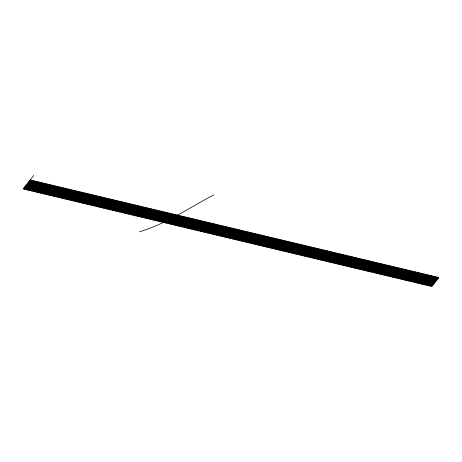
<?xml version="1.0" encoding="UTF-8"?>
<svg xmlns="http://www.w3.org/2000/svg" width="462" height="462" viewBox="0 0 462 462"><rect width="100%" height="100%" fill="white"/><g stroke="black" fill="none" stroke-linecap="round" stroke-linejoin="round"><path stroke-width="0.69" d="M33.697 175.491L23.1 188.946L431.814 286.509L438.9 277.512L30.186 179.949M24.567 189.293L31.647 180.296M26.028 189.645L33.114 180.648M27.495 189.992L34.581 180.994M28.962 190.344L36.042 181.347M30.423 190.69L37.509 181.699M31.89 191.043L38.975 182.045M33.356 191.395L40.437 182.398M34.817 191.742L41.903 182.744M36.284 192.094L43.37 183.096M37.751 192.44L44.831 183.443M39.212 192.793L46.298 183.795M40.679 193.139L47.765 184.142M42.146 193.491L49.226 184.494M43.607 193.838L50.693 184.846M45.074 194.19L52.16 185.193M46.541 194.542L53.621 185.545M48.002 194.889L55.088 185.891M49.469 195.241L56.555 186.244M50.936 195.588L58.016 186.59M52.397 195.94L59.483 186.943M53.863 196.286L60.949 187.289M55.33 196.639L62.41 187.641M56.791 196.985L63.877 187.988M58.258 197.338L65.344 188.34M59.725 197.69L66.805 188.692M61.186 198.036L68.272 189.039M62.653 198.389L69.739 189.391M64.12 198.735L71.2 189.738M65.581 199.087L72.667 190.09M67.048 199.434L74.134 190.436M68.515 199.786L75.595 190.789M69.976 200.133L77.062 191.135M71.443 200.485L78.528 191.487M72.909 200.837L79.99 191.84M74.37 201.184L81.456 192.186M75.837 201.536L82.923 192.538M77.304 201.882L84.384 192.885M78.765 202.235L85.851 193.237M80.232 202.581L87.318 193.584M81.699 202.933L88.779 193.936M83.16 203.28L90.246 194.283M84.627 203.632L91.713 194.635M86.094 203.985L93.174 194.987M87.555 204.331L94.641 195.334M89.022 204.683L96.108 195.686M90.488 205.03L97.569 196.032M91.95 205.382L99.035 196.385M93.416 205.729L100.502 196.731M94.883 206.081L101.963 197.083M96.344 206.427L103.43 197.43M97.811 206.78L104.897 197.782M99.278 207.132L106.358 198.134M100.739 207.478L107.825 198.481M102.206 207.831L109.292 198.833M103.673 208.177L110.753 199.18M105.134 208.529L112.22 199.532M106.601 208.876L113.687 199.879M108.068 209.228L115.148 200.231M109.529 209.575L116.615 200.577M110.995 209.927L118.081 200.93M112.462 210.279L119.543 201.282M113.923 210.626L121.009 201.628M115.39 210.978L122.476 201.981M116.857 211.325L123.937 202.327M118.318 211.677L125.404 202.679M119.785 212.023L126.871 203.026M121.252 212.376L128.332 203.378M122.713 212.722L129.799 203.725M124.18 213.074L131.266 204.077M125.647 213.421L132.727 204.429M127.108 213.773L134.194 204.776M128.575 214.125L135.661 205.128M130.041 214.472L137.122 205.475M131.503 214.824L138.588 205.827M132.969 215.171L140.055 206.173M134.436 215.523L141.516 206.526M135.897 215.87L142.983 206.872M137.364 216.222L144.45 207.224M138.831 216.568L145.911 207.577M140.292 216.921L147.378 207.923M141.759 217.273L148.845 208.275M143.226 217.619L150.312 208.622M144.687 217.972L151.773 208.974M146.154 218.318L153.24 209.321M147.621 218.67L154.706 209.673M149.082 219.017L156.168 210.019M150.548 219.369L157.634 210.372M152.015 219.716L159.101 210.724M153.476 220.068L160.562 211.07M154.943 220.42L162.029 211.423M156.41 220.767L163.496 211.769M157.871 221.119L164.957 212.122M159.338 221.465L166.424 212.468M160.805 221.818L167.891 212.82M162.266 222.164L169.352 213.167M163.733 222.517L170.819 213.519M165.2 222.863L172.286 213.871M166.661 223.215L173.747 214.218M168.128 223.568L175.213 214.57M169.594 223.914L176.68 214.917M171.055 224.266L178.141 215.269M172.522 224.613L179.608 215.615M173.989 224.965L181.075 215.968M175.45 225.312L182.536 216.314M176.917 225.664L184.003 216.666M178.384 226.01L185.47 217.013M179.845 226.363L186.931 217.365M181.312 226.715L188.398 217.718M182.779 227.061L189.865 218.064M184.24 227.414L191.326 218.416M185.707 227.76L192.793 218.763M187.174 228.113L194.259 219.115M188.635 228.459L195.721 219.462M190.101 228.811L197.187 219.814M191.568 229.158L198.654 220.16M193.029 229.51L200.115 220.513M194.496 229.862L201.582 220.865M195.963 230.209L203.049 221.211M197.424 230.561L204.51 221.564M198.891 230.908L205.977 221.91M200.358 231.26L207.444 222.262M201.819 231.606L208.905 222.609M203.286 231.959L210.372 222.961M204.753 232.305L211.839 223.308M206.214 232.657L213.3 223.66M207.681 233.01L214.766 224.012M209.147 233.356L216.233 224.359M210.608 233.708L217.694 224.711M212.075 234.055L219.161 225.058M213.542 234.407L220.628 225.41M215.003 234.754L222.089 225.756M216.47 235.106L223.556 226.109M217.937 235.453L225.023 226.455M219.398 235.805L226.484 226.807M220.865 236.157L227.951 227.16M222.332 236.504L229.418 227.506M223.793 236.856L230.879 227.858M225.26 237.202L232.346 228.205M226.727 237.555L233.812 228.557M228.188 237.901L235.273 228.904M229.654 238.253L236.74 229.256M231.121 238.6L238.207 229.602M232.582 238.952L239.668 229.955M234.049 239.304L241.135 230.307M235.516 239.651L242.602 230.653M236.977 240.003L244.063 231.006M238.444 240.35L245.53 231.352M239.911 240.702L246.997 231.705M241.372 241.048L248.458 232.051M242.839 241.401L249.925 232.403M244.306 241.747L251.392 232.75M245.767 242.1L252.853 233.102M247.234 242.446L254.319 233.454M248.7 242.798L255.786 233.801M250.161 243.151L257.247 234.153M251.628 243.497L258.714 234.5M253.095 243.849L260.181 234.852M254.556 244.196L261.642 235.198M256.023 244.548L263.109 235.551M257.49 244.895L264.576 235.897M258.951 245.247L266.037 236.249M260.418 245.593L267.504 236.602M261.885 245.946L268.971 236.948M263.346 246.298L270.432 237.301M264.813 246.644L271.899 237.647M266.279 246.997L273.365 237.999M267.741 247.343L274.826 238.346M269.207 247.696L276.293 238.698M270.674 248.042L277.76 239.045M272.135 248.394L279.221 239.397M273.602 248.741L280.688 239.749M275.069 249.093L282.155 240.096M276.53 249.445L283.616 240.448M277.997 249.792L285.083 240.794M279.464 250.144L286.55 241.147M280.925 250.491L288.011 241.493M282.392 250.843L289.478 241.845M283.859 251.189L290.945 242.192M285.32 251.542L292.406 242.544M286.787 251.888L293.872 242.897M288.253 252.24L295.339 243.243M289.714 252.593L296.8 243.595M291.181 252.939L298.267 243.942M292.648 253.292L299.734 244.294M294.109 253.638L301.195 244.641M295.576 253.99L302.662 244.993M297.043 254.337L304.129 245.339M298.504 254.689L305.59 245.692M299.971 255.036L307.057 246.038M301.438 255.388L308.524 246.39M302.899 255.74L309.985 246.743M304.366 256.087L311.452 247.089M305.832 256.439L312.918 247.441M307.294 256.785L314.379 247.788M308.76 257.138L315.846 248.14M310.227 257.484L317.313 248.487M311.688 257.836L318.774 248.839M313.155 258.183L320.241 249.185M314.622 258.535L321.708 249.538M316.089 258.887L323.169 249.89M317.55 259.234L324.636 250.237M319.017 259.586L326.103 250.589M320.484 259.933L327.564 250.935M321.945 260.285L329.031 251.288M323.412 260.632L330.497 251.634M324.878 260.984L331.959 251.986M326.339 261.33L333.425 252.333M327.806 261.683L334.892 252.685M329.273 262.035L336.353 253.037M330.734 262.381L337.82 253.384M332.201 262.734L339.287 253.736M333.668 263.08L340.748 254.083M335.129 263.432L342.215 254.435M336.596 263.779L343.682 254.781M338.063 264.131L345.143 255.134M339.524 264.478L346.61 255.48M340.991 264.83L348.077 255.833M342.457 265.182L349.538 256.185M343.919 265.529L351.005 256.531M345.385 265.881L352.471 256.884M346.852 266.228L353.932 257.23M348.313 266.58L355.399 257.582M349.78 266.926L356.866 257.929M351.247 267.279L358.327 258.281M352.708 267.625L359.794 258.628M354.175 267.977L361.261 258.98M355.642 268.33L362.722 259.332M357.103 268.676L364.189 259.679M358.57 269.028L365.656 260.031M360.037 269.375L367.117 260.377M361.498 269.727L368.584 260.73M362.965 270.074L370.05 261.076M364.431 270.426L371.512 261.428M365.892 270.772L372.978 261.775M367.359 271.125L374.445 262.127M368.826 271.471L375.906 262.48M370.287 271.823L377.373 262.826M371.754 272.176L378.84 263.178M373.221 272.522L380.301 263.525M374.682 272.875L381.768 263.877M376.149 273.221L383.235 264.224M377.616 273.573L384.696 264.576M379.077 273.92L386.163 264.922M380.544 274.272L387.63 265.275M382.01 274.619L389.091 265.627M383.472 274.971L390.557 265.973M384.938 275.323L392.024 266.326M386.405 275.67L393.485 266.672M387.866 276.022L394.952 267.024M389.333 276.368L396.419 267.371M390.8 276.721L397.88 267.723M392.261 277.067L399.347 268.07M393.728 277.419L400.814 268.422M395.195 277.766L402.275 268.774M396.656 278.118L403.742 269.121M398.123 278.471L405.209 269.473M399.59 278.817L406.67 269.82M401.051 279.169L408.137 270.172M402.517 279.516L409.603 270.518M403.984 279.868L411.065 270.871M405.445 280.215L412.531 271.217M406.912 280.567L413.998 271.569M408.379 280.913L415.459 271.922M409.84 281.266L416.926 272.268M411.307 281.618L418.393 272.62M412.774 281.964L419.854 272.967M414.235 282.317L421.321 273.319M415.702 282.663L422.788 273.666M417.169 283.015L424.249 274.018M418.63 283.362L425.716 274.364M420.097 283.714L427.183 274.717M421.563 284.061L428.644 275.063M423.025 284.413L430.11 275.416M424.491 284.765L431.577 275.768M425.958 285.112L433.038 276.114M427.419 285.464L434.505 276.467M428.886 285.811L435.972 276.813M430.353 286.163L437.433 277.165M213.866 194.872C189.391 207.634 166.21 223.885 139.507 231.762M29.597 180.7L438.311 278.263M29.002 181.445L437.722 279.013M28.413 182.195L437.127 279.764M27.824 182.946L436.538 280.515M27.235 183.697L435.949 281.266M26.64 184.448L435.36 282.011M26.051 185.198L434.765 282.761M25.462 185.943L434.176 283.512M24.873 186.694L433.587 284.263M24.278 187.445L432.998 285.014M23.689 188.196L432.403 285.759"/></g></svg>
